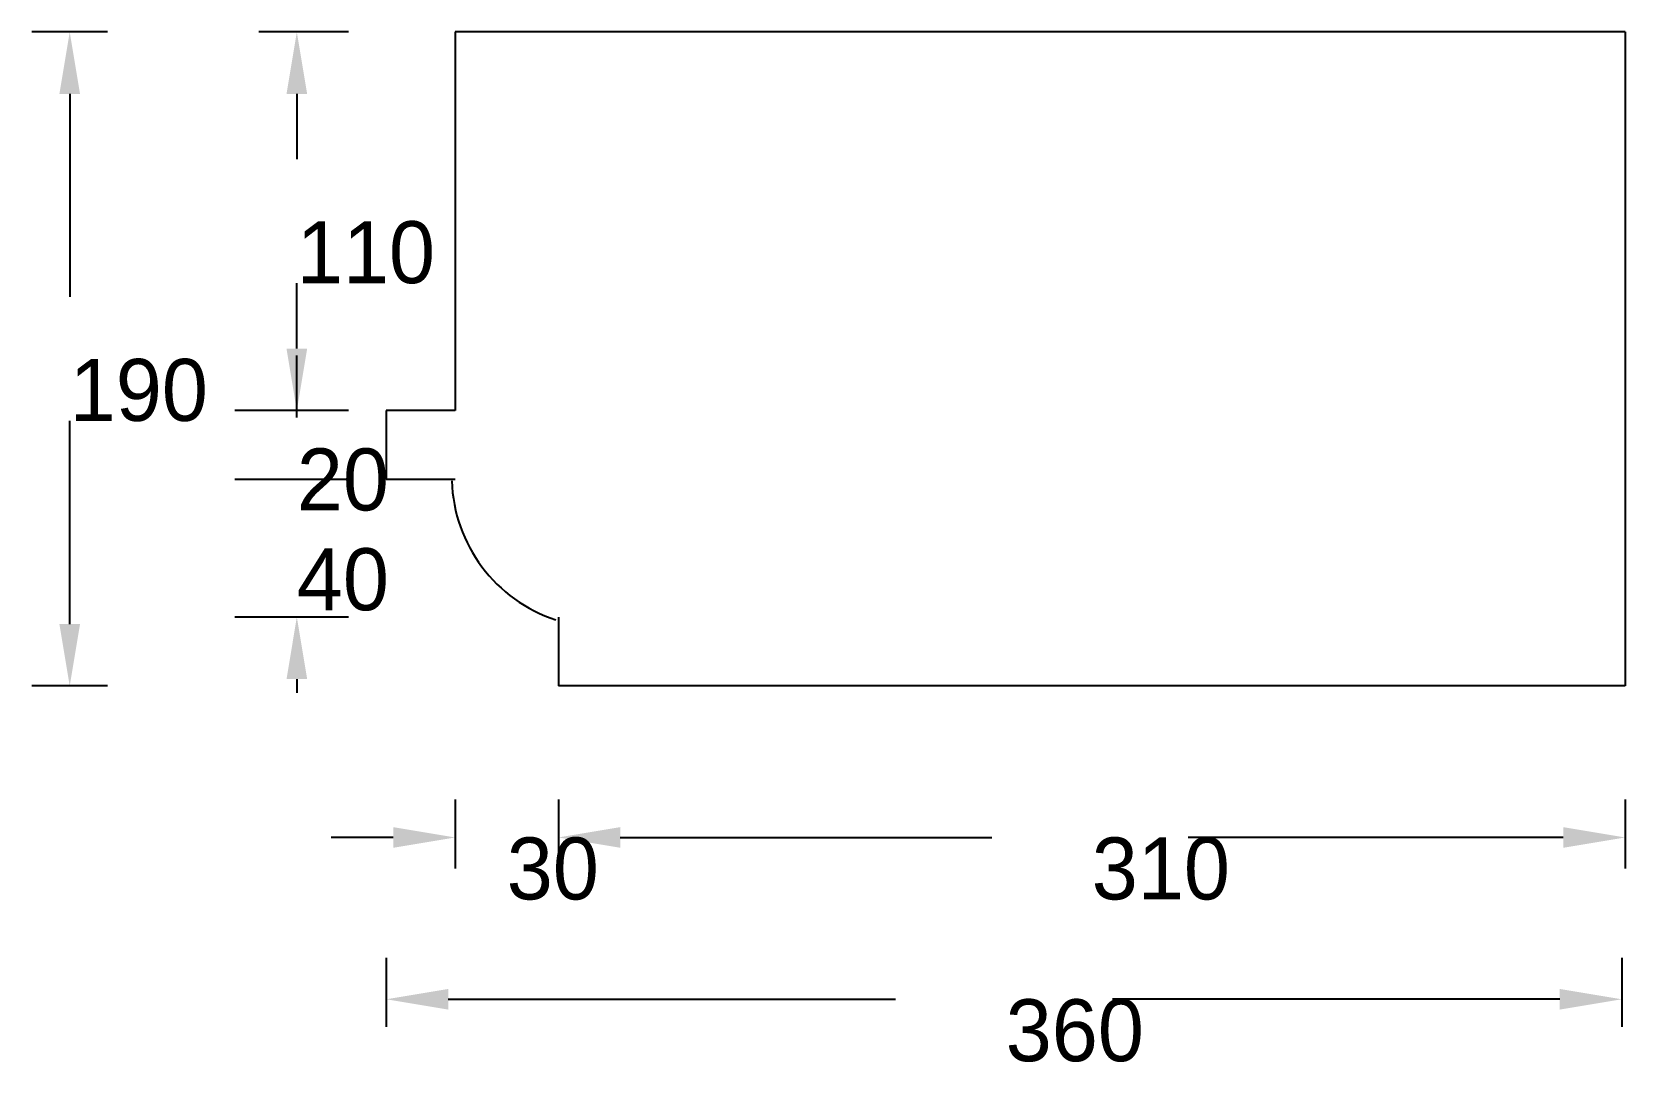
# Model space of a CAD drawing. Header units: metres. Extents: x 10.12 to 14.75, y 3.45 to 6.44.
import ezdxf

# ---------------------------------------------------------------- set-up
doc = ezdxf.new("R2010")
doc.units = ezdxf.units.M

msp = doc.modelspace()

# ---------------------------------------------------------------- linework, layer by layer
for p, q in [((10.34, 6.44), (10.12, 6.44)), ((11.04, 6.44), (10.78, 6.44)), ((14.75, 6.44), (11.35, 6.44)), ((11.35, 6.44), (11.35, 5.34)), ((14.75, 6.44), (14.75, 4.54)), ((10.23, 6.26), (10.23, 5.67)), ((10.89, 6.26), (10.89, 6.07)), ((10.89, 5.52), (10.89, 5.71)), ((10.89, 5.52), (10.89, 5.7)), ((10.89, 5.32), (10.89, 5.5)), ((10.96, 5.34), (10.71, 5.34)), ((11.04, 5.34), (10.71, 5.34)), ((11.15, 5.34), (11.15, 5.14)), ((11.35, 5.34), (11.15, 5.34)), ((10.23, 4.72), (10.23, 5.31)), ((11.04, 5.14), (10.71, 5.14)), ((11.35, 5.14), (11.15, 5.14)), ((11.04, 4.74), (10.71, 4.74)), ((11.65, 4.74), (11.65, 4.54)), ((10.34, 4.54), (10.12, 4.54)), ((10.89, 4.56), (10.89, 4.52)), ((14.75, 4.54), (11.65, 4.54)), ((11.35, 4.21), (11.35, 4.01)), ((11.65, 4.21), (11.65, 4.01)), ((14.75, 4.21), (14.75, 4.01)), ((11.17, 4.1), (10.99, 4.1)), ((11.83, 4.1), (12.01, 4.1)), ((11.83, 4.1), (12.91, 4.1)), ((14.57, 4.1), (13.48, 4.1)), ((11.15, 3.75), (11.15, 3.55)), ((14.74, 3.75), (14.74, 3.55)), ((11.33, 3.63), (12.63, 3.63)), ((14.56, 3.63), (13.26, 3.63))]:
    msp.add_line(p, q)
msp.add_arc((11.78, 5.15), 0.44, 181.89, 251.85)
for points in [[(10.2, 6.26), (10.26, 6.26), (10.23, 6.44)], [(10.86, 6.26), (10.92, 6.26), (10.89, 6.44)], [(10.86, 5.52), (10.92, 5.52), (10.89, 5.34)], [(10.86, 5.52), (10.92, 5.52), (10.89, 5.34)], [(10.86, 4.56), (10.92, 4.56), (10.89, 4.74)], [(10.2, 4.72), (10.26, 4.72), (10.23, 4.54)], [(11.17, 4.13), (11.17, 4.07), (11.35, 4.1)], [(11.83, 4.13), (11.83, 4.07), (11.65, 4.1)], [(11.83, 4.13), (11.83, 4.07), (11.65, 4.1)], [(14.57, 4.13), (14.57, 4.07), (14.75, 4.1)], [(11.33, 3.66), (11.33, 3.6), (11.15, 3.63)], [(14.56, 3.66), (14.56, 3.6), (14.74, 3.63)]]:
    msp.add_solid(points)

# ---------------------------------------------------------------- texts
at = {"char_height": 0.18, "attachment_point": 1}
for s, insert in [('\\A1;110', (10.89, 5.89)), ('\\A1;190', (10.23, 5.49)), ('\\A1;20', (10.89, 5.23)), ('\\A1;40', (10.89, 4.94)), ('\\A1;30', (11.5, 4.1)), ('\\A1;310', (13.2, 4.1)), ('\\A1;360', (12.95, 3.63))]:
    msp.add_mtext(s, dxfattribs=dict(at, insert=insert))

doc.saveas('drawing.dxf')
